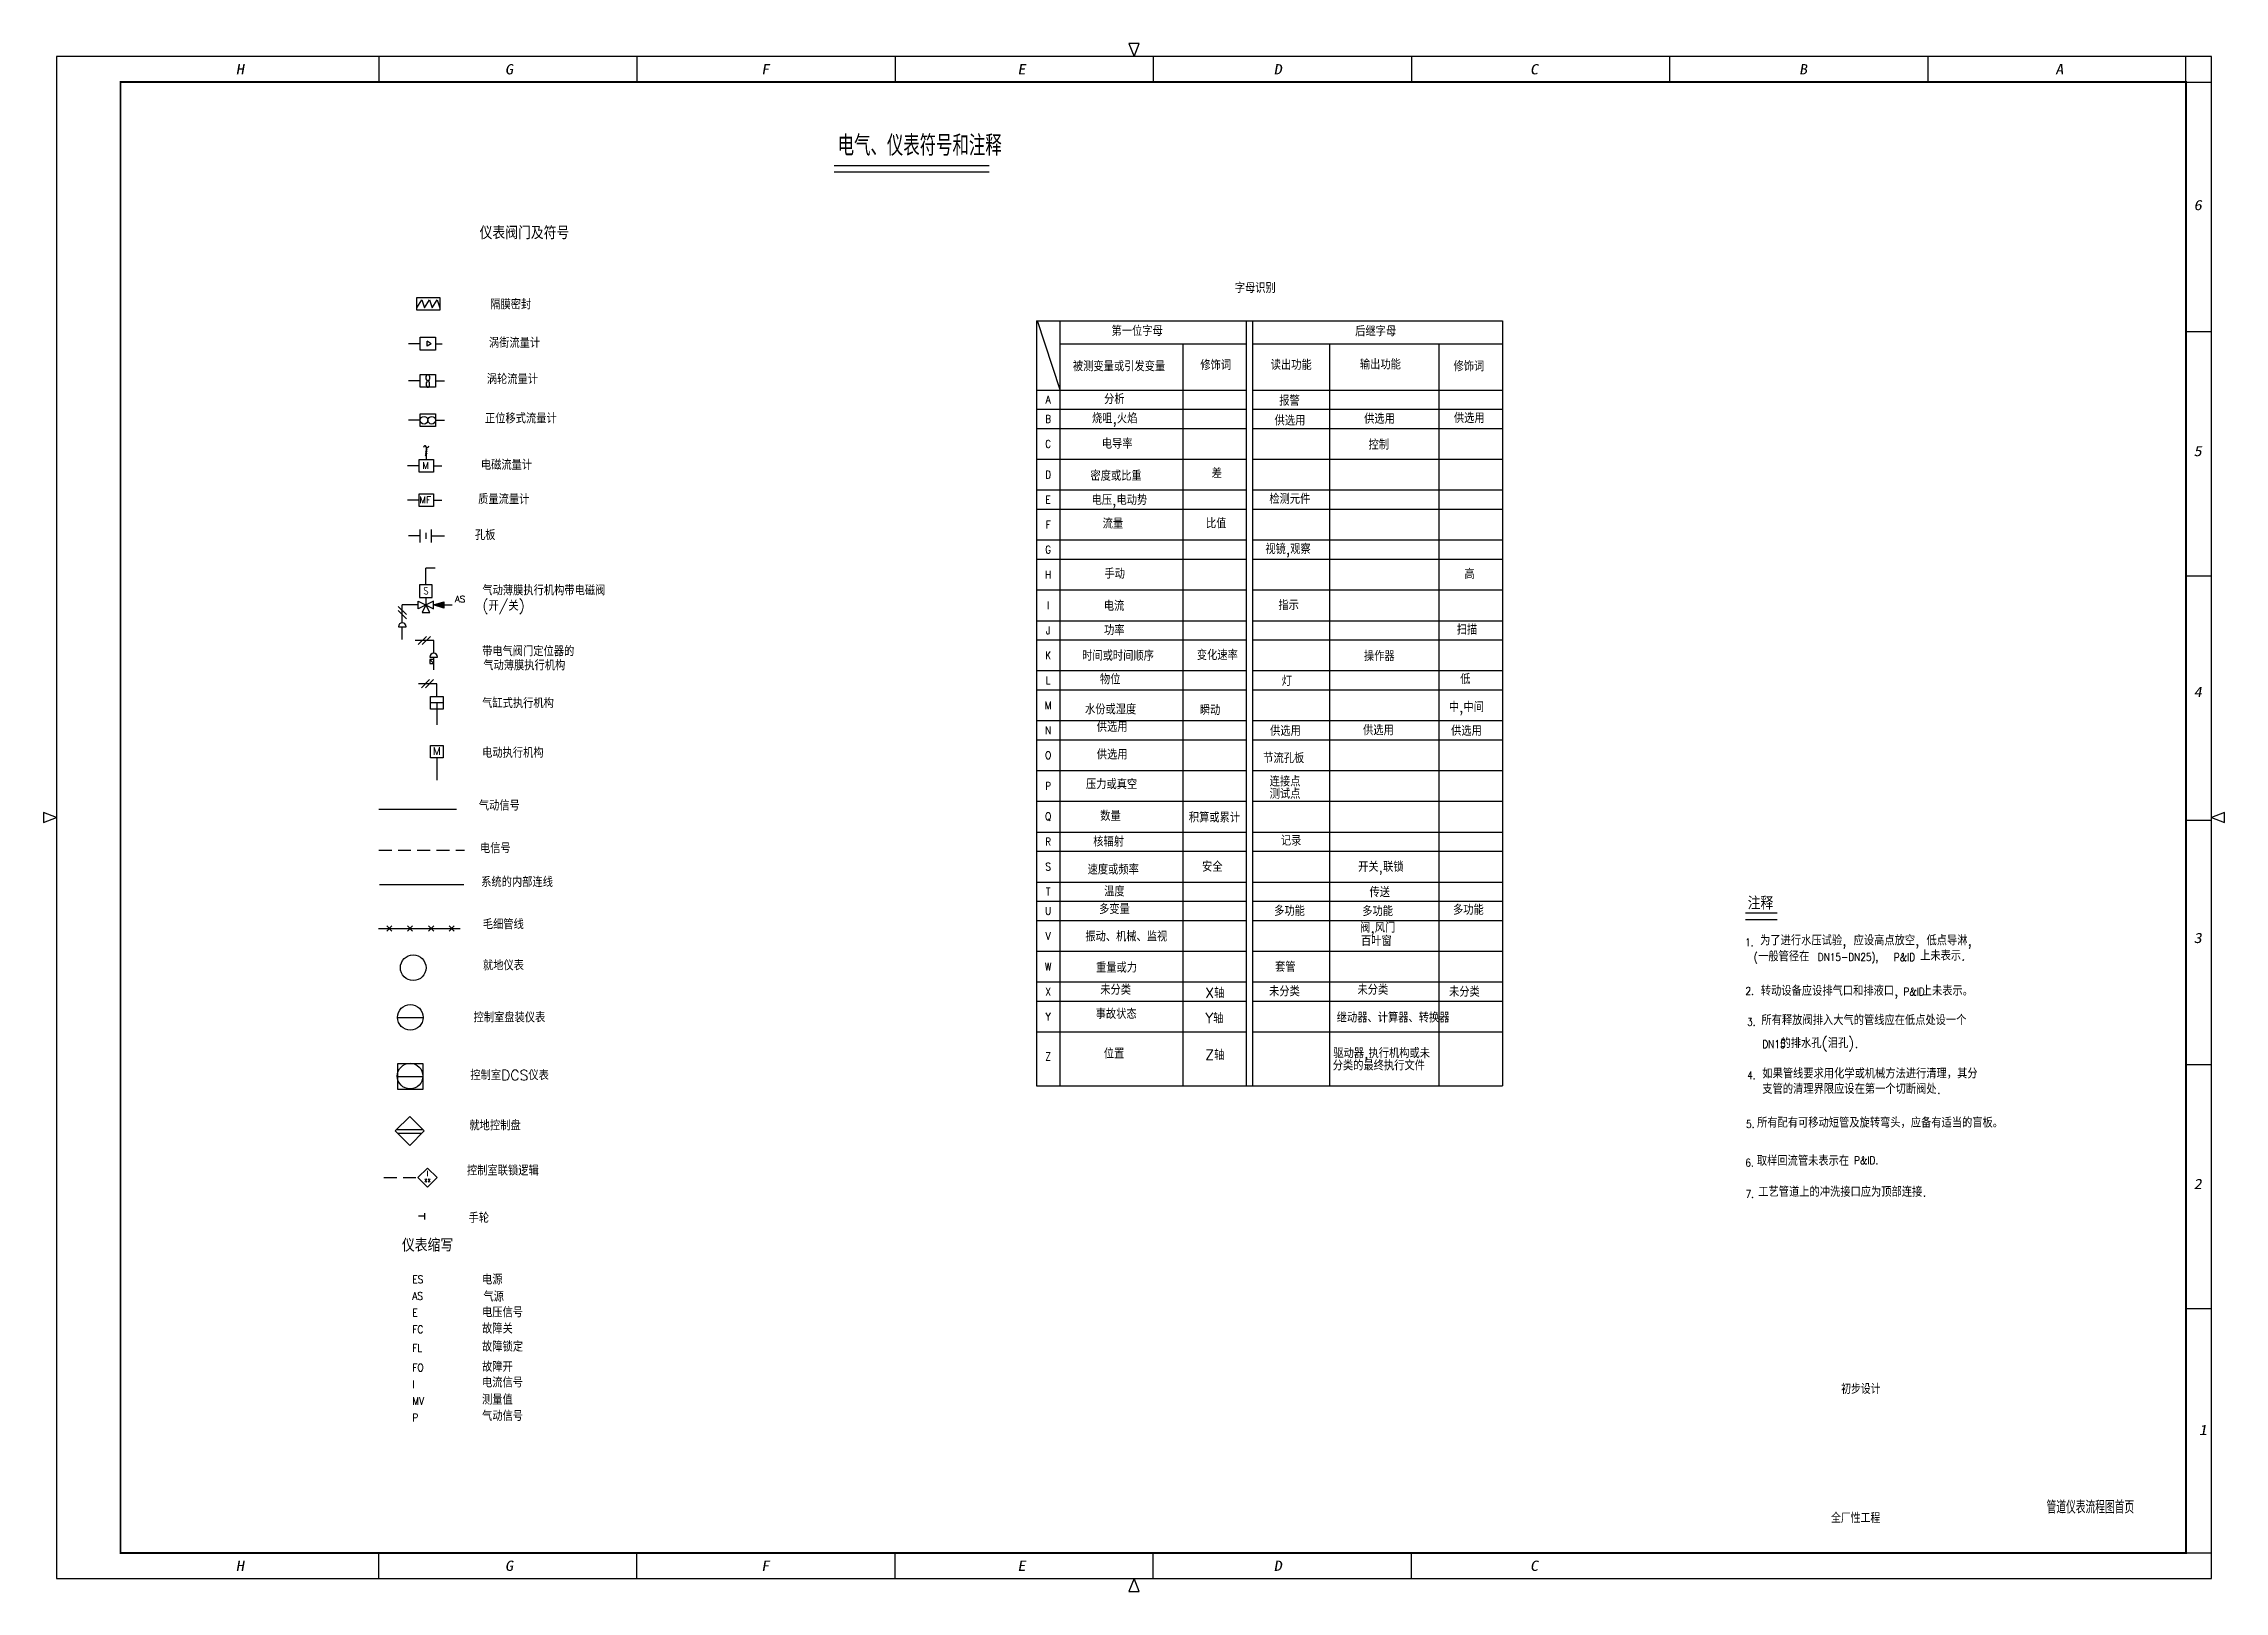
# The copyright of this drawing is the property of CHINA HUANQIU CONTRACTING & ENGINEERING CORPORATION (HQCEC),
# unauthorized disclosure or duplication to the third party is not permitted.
# Model space of a CAD drawing. Extents: x -5 to 846, y -5 to 599.
import ezdxf
from ezdxf.enums import TextEntityAlignment as Align

# ---------------------------------------------------------------- set-up
doc = ezdxf.new("R2010")
doc.units = 0
doc.header["$LTSCALE"] = 10
doc.header["$MEASUREMENT"] = 0
doc.linetypes.add('DASHED', pattern=[0.75, 0.5, -0.25])
doc.layers.get('0').update_dxf_attribs({"linetype": 'CONTINUOUS'})
for name, color, linetype in [('15', 4, 'CONTINUOUS'), ('ASSIST', 2, 'CONTINUOUS'), ('BORDER8002$0$L100_9', 1, 'CONTINUOUS'), ('EQUIPMENT', 9, 'CONTINUOUS'), ('HZTEXT', 7, 'CONTINUOUS'), ('IINE', 3, 'CONTINUOUS'), ('PID', 4, 'CONTINUOUS'), ('PV', 7, 'CONTINUOUS'), ('TEXT', 8, 'CONTINUOUS')]:
    doc.layers.add(name, color=color, linetype=linetype)
doc.styles.add('BORDER8002$0$STANDARD', font='txt')
doc.styles.add('FS1', font='ROMANS.SHX')
doc.styles.add('HZ', font='romans', dxfattribs={"width": 0.8, "bigfont": 'hztxt'})
doc.styles.add('HZBF24', font='txt.shx', dxfattribs={"bigfont": 'BF24.shx'})
doc.styles.add('ISO8', font='isocp2.shx')
doc.styles.add('ROMANS', font='ROMANS')
doc.linetypes.add('GAS_LINE', pattern='A,0.5,-0.2,["GAS",Standard,S=0.1,R=0,X=-0.1,Y=-0.05],-0.25', length=0.95)
doc.linetypes.add('INS', pattern='A,0.25,-0.1,[133,ltypeshp.shx,S=0.1,R=0,X=-0.1,Y=0],-0.1,1', length=1.45)

# ---------------------------------------------------------------- blocks, each defined once
blk = doc.blocks.new('ZYCHA')
at = {"layer": '15', "color": 3, "linetype": 'Continuous'}
for p, q in [((-15, 1), (-17, -1)), ((-17, 1), (-15, -1)), ((-7, 1), (-9, -1)), ((-9, 1), (-7, -1))]:
    blk.add_line(p, q, dxfattribs=at)

msp = doc.modelspace()

# ---------------------------------------------------------------- linework, layer by layer
at = {"color": 7, "linetype": 'INS'}
msp.add_line((126.01, 270.9), (159.04, 270.9), dxfattribs=at)
at = {"color": 3}
msp.add_line((125.63, 253.68), (157.49, 253.68), dxfattribs=at)
at = {"layer": 'ASSIST'}
for p, q in [((303.47, 551.47), (363.99, 551.47)), ((303.47, 548.9), (363.99, 548.9)), ((382.51, 490.88), (382.51, 192.24)), ((382.51, 490.88), (564.29, 490.88)), ((382.73, 491), (391.52, 463.96)), ((391.51, 490.81), (391.51, 192.24)), ((464.21, 490.88), (464.21, 192.24)), ((466.69, 490.81), (466.69, 192.24)), ((564.29, 490.88), (564.29, 192.24)), ((391.51, 481.81), (464.21, 481.81)), ((439.51, 481.81), (439.51, 424.81)), ((466.69, 481.81), (564.29, 481.81)), ((496.84, 481.81), (496.84, 192.24)), ((539.49, 481.81), (539.49, 192.31)), ((382.51, 463.81), (464.21, 463.81)), ((466.69, 463.81), (564.29, 463.81)), ((382.51, 456.31), (464.21, 456.31)), ((466.69, 456.31), (564.29, 456.31)), ((382.51, 448.81), (464.21, 448.81)), ((466.69, 448.81), (564.29, 448.81)), ((382.51, 436.81), (464.21, 436.81)), ((466.69, 436.81), (564.29, 436.81)), ((382.51, 424.81), (464.21, 424.81)), ((382.51, 417.31), (464.21, 417.31)), ((439.51, 424.81), (439.51, 192.24)), ((466.69, 424.81), (564.29, 424.81)), ((466.69, 417.31), (564.29, 417.31)), ((382.51, 405.31), (464.21, 405.31)), ((466.69, 405.31), (564.29, 405.31)), ((382.51, 397.81), (464.21, 397.81)), ((466.69, 397.81), (564.29, 397.81)), ((382.51, 385.81), (464.21, 385.81)), ((466.69, 385.81), (564.29, 385.81)), ((382.51, 373.81), (464.21, 373.81)), ((382.51, 366.31), (464.21, 366.31)), ((466.69, 373.81), (564.29, 373.81)), ((466.69, 366.31), (564.29, 366.31)), ((382.51, 354.31), (464.21, 354.31)), ((466.69, 354.31), (564.29, 354.31)), ((382.51, 346.81), (464.21, 346.81)), ((466.69, 346.81), (564.29, 346.81)), ((382.51, 334.81), (464.21, 334.81)), ((466.69, 334.81), (564.29, 334.81)), ((382.51, 327.31), (464.21, 327.31)), ((466.69, 327.31), (564.29, 327.31)), ((382.51, 315.31), (464.21, 315.31)), ((466.69, 315.31), (564.29, 315.31)), ((382.51, 303.31), (464.21, 303.31)), ((466.69, 303.31), (564.29, 303.31)), ((382.51, 291.31), (464.21, 291.31)), ((466.69, 291.31), (564.29, 291.31)), ((382.51, 283.81), (464.21, 283.81)), ((466.69, 283.81), (564.29, 283.81)), ((382.51, 271.81), (464.21, 271.81)), ((382.51, 264.31), (464.21, 264.31)), ((466.69, 271.81), (564.29, 271.81)), ((466.69, 264.31), (564.29, 264.31)), ((382.51, 256.81), (464.21, 256.81)), ((466.69, 256.81), (564.29, 256.81)), ((659.19, 259.81), (671.5, 259.81)), ((659.19, 257.25), (671.5, 257.25)), ((382.51, 244.81), (464.21, 244.81)), ((466.69, 244.81), (564.29, 244.81)), ((382.51, 232.81), (464.21, 232.81)), ((466.69, 232.81), (564.29, 232.81)), ((382.51, 225.31), (464.21, 225.31)), ((466.69, 225.31), (564.29, 225.31)), ((382.51, 213.31), (464.21, 213.31)), ((466.69, 213.31), (564.29, 213.31)), ((382.51, 192.24), (564.29, 192.24))]:
    msp.add_line(p, q, dxfattribs=at)
at = {"layer": 'BORDER8002$0$L100_9'}
for points in [[(420.5, 594), (422.5, 599), (418.5, 599), (420.5, 594)], [(0, 297), (-5, 299), (-5, 295), (0, 297)], [(841, 297), (846, 295), (846, 299), (841, 297)], [(420.5, 0), (418.5, -5), (422.5, -5), (420.5, 0)]]:
    msp.add_lwpolyline(points, dxfattribs=at)
at = {"layer": 'BORDER8002$0$L100_9', "color": 1, "linetype": 'Continuous'}
for points in [[(0, 0), (841, 0), (841, 594), (0, 594), (0, 0)], [(125.75, 594), (125.75, 584)], [(226.5, 594), (226.5, 584)], [(327.25, 594), (327.25, 584)], [(428, 594), (428, 584)], [(528.75, 594), (528.75, 584)], [(629.5, 594), (629.5, 584)], [(730.25, 594), (730.25, 584)], [(831, 584), (831, 594)], [(831, 584), (841, 584)], [(831, 486.67), (841, 486.67)], [(831, 391.33), (841, 391.33)], [(831, 296), (841, 296)], [(831, 200.67), (841, 200.67)], [(831, 105.33), (841, 105.33)], [(125.75, 0), (125.75, 10)], [(226.5, 0), (226.5, 10)], [(327.25, 0), (327.25, 10)], [(428, 0), (428, 10)], [(528.75, 0), (528.75, 10)], [(831, 10), (841, 10)]]:
    msp.add_lwpolyline(points, dxfattribs=at)
at = {"layer": 'BORDER8002$0$L100_9', "color": 1, "linetype": 'Continuous', "const_width": 0.7}
msp.add_lwpolyline([(25, 10), (831, 10), (831, 584), (25, 584), (25, 10)], dxfattribs=at)
at = {"layer": 'EQUIPMENT'}
for p, q in [((140.64, 494.95), (140.64, 499.95)), ((140.64, 499.95), (149.64, 499.95)), ((140.64, 495.95), (142.64, 498.95)), ((149.64, 494.95), (140.64, 494.95)), ((142.64, 498.95), (143.64, 495.95)), ((143.64, 495.95), (145.64, 498.95)), ((145.64, 498.95), (146.64, 495.95)), ((146.64, 495.95), (148.64, 498.95)), ((148.64, 498.95), (149.64, 495.95)), ((149.64, 499.95), (149.64, 494.95)), ((141.95, 481.88), (137.4, 481.88)), ((141.95, 481.88), (139.95, 481.88)), ((141.95, 479.38), (141.95, 484.38)), ((141.95, 484.38), (147.94, 484.38)), ((147.94, 479.38), (141.95, 479.38)), ((144.69, 480.88), (144.69, 482.88)), ((146.19, 481.88), (144.69, 482.88)), ((146.19, 481.88), (144.69, 480.88)), ((147.94, 484.38), (147.94, 479.38)), ((147.94, 481.88), (150.48, 481.88)), ((141.95, 464.87), (141.95, 469.87)), ((141.95, 469.87), (147.95, 469.87)), ((147.95, 469.87), (147.95, 464.87)), ((141.95, 467.37), (137.4, 467.37)), ((141.95, 467.37), (139.95, 467.37)), ((147.95, 464.87), (141.95, 464.87)), ((147.95, 467.37), (151.49, 467.37)), ((141.95, 452.02), (137.4, 452.02)), ((141.95, 452.02), (139.95, 452.02)), ((141.95, 449.52), (141.95, 454.52)), ((141.95, 454.52), (147.95, 454.52)), ((147.95, 454.52), (147.95, 449.52)), ((147.95, 452.02), (151.49, 452.02)), ((147.95, 449.52), (141.95, 449.52)), ((141.5, 434.21), (136.95, 434.21)), ((141.5, 434.21), (139.5, 434.21)), ((141.5, 436.71), (147.08, 436.71)), ((141.5, 431.71), (141.5, 436.71)), ((144.49, 439.34), (143.92, 438.25)), ((143.92, 438.25), (144.45, 438.62)), ((144.53, 440.07), (143.96, 438.98)), ((143.96, 438.98), (144.49, 439.34)), ((144.57, 440.79), (144, 439.7)), ((144, 439.7), (144.53, 440.07)), ((144.29, 441.71), (144.29, 436.71)), ((147.08, 436.71), (147.08, 431.71)), ((147.08, 434.21), (150.41, 434.21)), ((147.08, 431.71), (141.5, 431.71)), ((141.5, 420.8), (136.95, 420.8)), ((141.5, 420.8), (139.5, 420.8)), ((141.5, 418.3), (141.5, 423.3)), ((141.5, 423.3), (147.08, 423.3)), ((147.08, 418.3), (141.5, 418.3)), ((147.08, 423.3), (147.08, 418.3)), ((147.08, 420.8), (150.41, 420.8)), ((141.88, 404.37), (141.88, 409.37)), ((146.22, 409.37), (146.22, 404.37)), ((141.88, 406.87), (137.33, 406.87)), ((141.88, 406.87), (139.88, 406.87)), ((144.16, 408.15), (144.16, 405.71)), ((146.22, 406.87), (151.42, 406.87)), ((146.68, 387.85), (141.68, 387.85)), ((141.68, 387.85), (141.68, 382.85)), ((146.68, 382.85), (146.68, 387.85)), ((136.55, 376.18), (133.38, 379.35)), ((136.55, 374.59), (133.38, 377.77)), ((141.18, 379.97), (134.96, 379.97)), ((134.96, 372.97), (134.96, 379.97)), ((141.18, 381.47), (147.18, 378.47)), ((147.18, 381.47), (141.18, 378.47)), ((141.18, 378.47), (141.18, 381.47)), ((141.68, 382.85), (146.68, 382.85)), ((144.18, 379.97), (142.68, 376.97)), ((142.68, 376.97), (145.68, 376.97)), ((144.18, 382.85), (144.18, 379.97)), ((145.68, 376.97), (144.18, 379.97)), ((147.18, 378.47), (147.18, 381.47)), ((147.18, 379.97), (154.49, 379.97)), ((147.2, 379.97), (151.2, 381.22)), ((151.2, 378.72), (147.2, 379.97)), ((147.49, 379.97), (151.09, 381.09)), ((151.12, 378.86), (147.49, 379.97)), ((147.89, 379.96), (150.96, 380.92)), ((151.09, 379.01), (147.89, 379.96)), ((148.34, 379.94), (150.79, 380.75)), ((150.92, 379.23), (148.34, 379.94)), ((148.74, 379.95), (150.66, 380.59)), ((150.77, 379.46), (148.74, 379.95)), ((149.07, 379.97), (150.54, 380.45)), ((150.68, 379.61), (149.07, 379.97)), ((149.48, 379.97), (150.39, 380.3)), ((150.56, 379.74), (149.48, 379.97)), ((149.74, 379.98), (150.3, 380.17)), ((150.45, 379.87), (149.74, 379.98)), ((150.32, 379.98), (150.1, 380.02)), ((150.3, 380.17), (150.32, 379.98)), ((150.39, 380.3), (150.45, 379.87)), ((150.54, 380.45), (150.56, 379.74)), ((150.66, 380.59), (150.68, 379.61)), ((150.79, 380.75), (150.77, 379.46)), ((150.96, 380.92), (150.92, 379.23)), ((151.09, 381.09), (151.09, 379.01)), ((151.2, 381.22), (151.2, 378.72)), ((133.46, 371.47), (136.46, 371.47)), ((134.96, 366.48), (134.96, 371.47)), ((147.21, 366.1), (139.99, 366.1)), ((144.36, 367.69), (141.19, 364.51)), ((145.95, 367.69), (142.77, 364.51)), ((147.21, 361.1), (147.21, 366.1)), ((145.71, 359.6), (148.71, 359.6)), ((147.21, 357.11), (145.71, 358.6)), ((147.21, 358.6), (145.71, 358.6)), ((145.71, 358.6), (145.71, 357.11)), ((147.21, 354.61), (147.21, 359.6)), ((148.46, 349.22), (141.24, 349.22)), ((145.61, 350.81), (142.43, 347.63)), ((147.2, 350.81), (144.02, 347.63)), ((145.71, 357.11), (147.21, 357.11)), ((148.46, 344.22), (148.46, 349.22)), ((145.96, 339.34), (145.96, 344.22)), ((145.96, 344.22), (150.96, 344.22)), ((145.96, 341.85), (150.96, 341.85)), ((148.46, 341.85), (148.46, 333.18)), ((150.96, 344.22), (150.96, 339.34)), ((150.96, 339.34), (145.96, 339.34)), ((145.96, 320.28), (145.96, 325.16)), ((145.96, 325.16), (150.96, 325.16)), ((150.96, 325.16), (150.96, 320.28)), ((150.96, 320.28), (145.96, 320.28)), ((148.46, 320.28), (148.46, 311.61)), ((143.77, 141.39), (141.27, 141.39)), ((143.77, 140.14), (143.77, 142.64))]:
    msp.add_line(p, q, dxfattribs=at)
at = {"layer": 'EQUIPMENT', "ltscale": 5}
for p in [(144.18, 387.85), (147.77, 394.32)]:
    msp.add_line(p, (144.18, 394.32), dxfattribs=at)
at = {"layer": 'EQUIPMENT'}
for centre in [(143.45, 452.02), (146.45, 452.02)]:
    msp.add_circle(centre, 1.5, dxfattribs=at)
for centre, radius, start, end in [((143.8, 441.5), 0.53, 23.51157, 185.28213), ((144.79, 441.96), 0.558, 206.49722, 3.27998), ((134.96, 371.47), 1.5, 0, 180), ((147.21, 359.6), 1.5, 0, 180)]:
    msp.add_arc(centre, radius, start, end, dxfattribs=at)
msp.add_ellipse((144.95, 468.62), major_axis=(0, 1.25), ratio=0.532624, dxfattribs=at)
at = {"layer": 'EQUIPMENT', "extrusion": (0, 0, -1)}
msp.add_ellipse((144.95, 466.12), major_axis=(0, -1.25), ratio=0.532624, dxfattribs=at)
at = {"layer": 'PID', "linetype": 'GAS_LINE'}
msp.add_line((125.83, 300.29), (156.1, 300.29), dxfattribs=at)
at = {"layer": 'PID', "linetype": 'DASHED'}
for p, q in [((125.83, 284.24), (159.22, 284.24)), ((127.79, 156.46), (141.08, 156.46))]:
    msp.add_line(p, q, dxfattribs=at)
at = {"layer": 'PV'}
for p, q in [((133.1, 219.01), (143.1, 219.01)), ((133.13, 195.93), (143.07, 195.93)), ((132.85, 175.31), (142.84, 175.31)), ((133.07, 173.83), (142.62, 173.83))]:
    msp.add_line(p, q, dxfattribs=at)
for points in [[(133.07, 190.93), (143.07, 190.93), (143.07, 200.93), (133.07, 200.93)], [(132.22, 174.68), (137.85, 180.3), (143.47, 174.68), (137.85, 169.05)], [(141.08, 156.46), (144.83, 160.21), (148.58, 156.46), (144.83, 152.71)]]:
    msp.add_lwpolyline(points, close=True, dxfattribs=at)
for centre in [(139.22, 238.38), (138.1, 219.01), (138.01, 196.09)]:
    msp.add_circle(centre, 5, dxfattribs=at)

# ---------------------------------------------------------------- block references
at = {"layer": 'IINE', "color": 3}
for p in [(145.94, 253.68), (162.21, 253.68)]:
    msp.add_blockref('ZYCHA', p, dxfattribs=at)

# ---------------------------------------------------------------- texts
at = {"layer": 'BORDER8002$0$L100_9', "color": 1, "linetype": 'Continuous', "style": 'BORDER8002$0$STANDARD', "oblique": 10.00002, "width": 1.2}
for s, p, p2 in [('H', (70, 587), (73.2, 587)), ('G', (175, 587), (178.2, 587)), ('F', (275, 587), (278.2, 587)), ('E', (375, 587), (378.2, 587)), ('D', (475, 587), (478.2, 587)), ('C', (575, 587), (578.2, 587)), ('B', (680, 587), (683.2, 587)), ('A', (780, 587), (783.2, 587)), ('6', (834, 534), (837.2, 534)), ('5', (834, 438), (837.2, 438)), ('4', (834, 344), (837.2, 344)), ('3', (834, 248), (837.2, 248)), ('2', (834, 152), (837.2, 152)), ('H', (70, 3), (73.2, 3)), ('G', (175, 3), (178.2, 3)), ('F', (275, 3), (278.2, 3)), ('E', (375, 3), (378.2, 3)), ('D', (475, 3), (478.2, 3)), ('C', (575, 3), (578.2, 3))]:
    msp.add_text(s, height=4, dxfattribs=at).set_placement(p, p2, align=Align.FIT)
at = {"layer": 'BORDER8002$0$L100_9', "color": 1, "linetype": 'Continuous', "style": 'BORDER8002$0$STANDARD', "oblique": 10, "width": 1.2}
msp.add_text('1', height=4, dxfattribs=at).set_placement((836, 56))
at = {"layer": 'HZTEXT', "style": 'HZ', "width": 0.8}
msp.add_text('电气、仪表符号和注释', height=8, dxfattribs=at).set_placement((304.87, 555.23))
at = {"layer": 'HZTEXT', "style": 'HZ'}
for s, height, p in [('仪表阀门及符号', 5, (165.13, 522.66)), ('字母识别', 4, (459.83, 501.71)), ('隔膜密封', 4, (169.28, 495.3)), ('第一位字母', 4, (411.72, 484.93)), ('后继字母', 4, (506.81, 484.82)), ('涡街流量计', 4, (168.78, 480.29)), ('涡轮流量计', 4, (167.94, 466.13)), ('被测变量或引发变量', 4, (396.67, 471.14)), ('修饰词', 4, (446.37, 471.59)), ('读出功能', 4, (473.86, 471.66)), ('输出功能', 4, (508.65, 471.85)), ('修饰词', 4, (545.17, 471.12)), ('分析', 4, (408.81, 458.32)), ('报警', 4, (477.18, 457.71)), ('正位移式流量计', 4, (167.22, 450.78)), ('烧咀,火焰', 4, (404.11, 450.81)), ('供选用', 4, (475.36, 449.96)), ('供选用', 4, (510.31, 450.66)), ('供选用', 4, (545.33, 450.93)), ('电导率', 4, (407.95, 440.91)), ('控制', 4, (512.02, 440.54)), ('电磁流量计', 4, (165.63, 432.67)), ('密度或比重', 4, (403.5, 428.4)), ('差', 4, (450.82, 429.38)), ('质量流量计', 4, (164.56, 419.27)), ('电压,电动势', 4, (403.94, 418.95)), ('检测元件', 4, (473.32, 419.38)), ('孔板', 4, (163.31, 405.28)), ('流量', 4, (408.27, 409.76)), ('比值', 4, (448.59, 409.82)), ('视镜,观察', 4, (471.75, 399.81)), ('手动', 4, (408.96, 390.18)), ('高', 4, (549.45, 390.05)), ('气动薄膜执行机构带电磁阀', 4, (166.21, 383.7)), ('(开/关)', 4, (166.21, 377.69)), ('电流', 4, (408.71, 377.64)), ('指示', 4, (476.85, 377.91)), ('功率', 4, (408.8, 368.12)), ('扫描', 4, (546.44, 368.37)), ('带电气阀门定位器的', 4, (166.09, 359.94)), ('气动薄膜执行机构', 4, (166.57, 354.43)), ('时间或时间顺序', 4, (400.27, 358.18)), ('变化速率', 4, (445.01, 358.44)), ('操作器', 4, (510.21, 358.03)), ('物位', 4, (407.21, 348.95)), ('灯', 4, (478.13, 348.33)), ('低', 4, (547.79, 349.07)), ('气缸式执行机构', 4, (166.12, 339.67)), ('水份或湿度', 4, (401.39, 337.25)), ('瞬动', 4, (446.19, 336.95)), ('中,中间', 4, (543.37, 338.14)), ('供选用', 4, (405.97, 330.42)), ('供选用', 4, (473.6, 328.85)), ('供选用', 4, (509.88, 329.09)), ('供选用', 4, (544.24, 328.89)), ('M', 3, (146.89, 321.5)), ('电动执行机构', 4, (166.12, 320.31)), ('供选用', 4, (405.97, 319.64)), ('节流孔板', 4, (470.93, 318.21)), ('压力或真空', 4, (401.77, 308.04)), ('连接点', 4, (473.44, 309.12)), ('测试点', 4, (473.44, 304.3)), ('气动信号', 4, (164.83, 299.71)), ('数量', 4, (407.34, 295.69)), ('积算或累计', 4, (441.88, 295.05)), ('核辐射', 4, (404.58, 285.66)), ('记录', 4, (477.81, 286.02)), ('电信号', 4, (165.27, 283.08)), ('系统的内部连线', 4, (165.75, 269.87)), ('速度或频率', 4, (402.4, 274.74)), ('安全', 4, (447.08, 275.84)), ('开关,联锁', 4, (507.97, 275.8)), ('温度', 4, (408.85, 266.2)), ('传送', 4, (512.4, 265.9)), ('毛细管线', 4, (166.39, 253.4)), ('多变量', 4, (406.87, 259.31)), ('多功能', 4, (475.19, 258.6)), ('阀,风门', 4, (508.75, 252.07)), ('多功能', 4, (509.58, 258.5)), ('多功能', 4, (544.98, 259.03)), ('振动、机械、监视', 4, (401.5, 248.62)), ('百叶窗', 4, (509.08, 246.85)), ('为了进行水压试验, 应设高点放空, 低点导淋, ', 4, (664.84, 247.1)), ('就地仪表', 4, (166.43, 237.35)), ('重量或力', 4, (405.68, 236.48)), ('套管', 4, (475.56, 236.76)), ('一般管径在', 4, (664.03, 240.85)), ('上未表示.', 4, (727.26, 241.15)), ('未分类', 4, (407.35, 227.83)), ('X轴', 4, (448.33, 226.59)), ('未分类', 4, (473.22, 227.2)), ('未分类', 4, (507.71, 227.82)), ('未分类', 4, (543.44, 227.04)), ('转动设备应设排气口和排液口,   上未表示。', 4, (665.1, 227.43)), ('控制室盘装仪表', 4, (162.78, 217.04)), ('事故状态', 4, (405.55, 218.4)), ('继动器、计算器、转换器', 4, (499.6, 216.98)), ('Y轴', 4, (448.33, 216.72)), ('所有释放阀排入大气的管线应在低点处设一个', 4, (665.35, 215.99)), ('位置', 4, (408.71, 202.93)), ('Z轴', 4, (448.33, 202.37)), ('驱动器,执行机构或未', 4, (498.29, 203.08)), ('  的排水孔(泪孔).', 4, (667.32, 206.99)), ('控制室DCS仪表', 4, (161.53, 194.5)), ('分类的最终执行文件', 4, (498.03, 198.3)), ('如果管线要求用化学或机械方法进行清理，其分', 4, (665.69, 195.15)), ('支管的清理界限应设在第一个切断阀处.', 4, (665.69, 189.14)), ('就地控制盘', 4, (161.15, 174.87)), ('所有配有可移动短管及旋转弯头，应备有适当的盲板。', 4, (663.63, 175.98)), ('控制室联锁逻辑', 4, (160.2, 157.28)), ('取样回流管未表示在', 4, (663.56, 161.08)), ('工艺管道上的冲洗接口应为顶部连接.', 4, (664.11, 148.98)), ('手轮', 4, (160.85, 138.82)), ('仪表缩写', 5, (134.82, 127.58)), ('电源', 4, (166.09, 114.75)), ('气源', 4, (166.64, 108.09)), ('电压信号', 4, (166.09, 101.97)), ('故障关', 4, (166.09, 95.59)), ('故障锁定', 4, (166.09, 88.56)), ('故障开', 4, (166.09, 80.68)), ('电流信号', 4, (166.09, 74.57)), ('测量值', 4, (166.09, 67.9)), ('气动信号', 4, (166.09, 61.52))]:
    msp.add_text(s, height=height, dxfattribs=at).set_placement(p)
at = {"layer": 'TEXT', "style": 'FS1', "width": 0.85}
for s, p in [('A', (387.01, 460.06)), ('B', (387.01, 452.56)), ('C', (387.01, 442.81)), ('D', (387.01, 430.81)), ('E', (387.01, 421.06)), ('F', (387.01, 411.31)), ('G', (387.01, 401.56)), ('H', (387.01, 391.81)), ('I', (387.01, 379.81)), ('J', (387.01, 370.06)), ('K', (387.01, 360.31)), ('L', (387.01, 350.56)), ('M', (387.01, 340.81)), ('N', (387.01, 331.06)), ('O', (387.01, 321.31)), ('P', (387.01, 309.31)), ('Q', (387.01, 297.31)), ('R', (387.01, 287.56)), ('S', (387.01, 277.81)), ('T', (387.01, 268.06)), ('U', (387.01, 260.56)), ('V', (387.01, 250.81)), ('W', (387.01, 238.81)), ('X', (387.01, 229.06)), ('Y', (387.01, 219.31)), ('Z', (387.01, 203.73))]:
    msp.add_text(s, height=3, dxfattribs=at).set_placement(p, align=Align.MIDDLE)
at = {"layer": 'TEXT'}
for s, height, style, p in [('M', 2.5, 'ROMANS', (142.78, 433.12)), ('MF', 2.5, 'ROMANS', (141.65, 419.71)), ('AS', 2.5, 'ROMANS', (155.49, 380.97)), ('注释', 5, 'HZ', (659.97, 261.08))]:
    msp.add_text(s, height=height, dxfattribs=dict(at, style=style)).set_placement(p)
at = {"layer": 'TEXT', "style": 'ISO8'}
msp.add_text('S', height=3, dxfattribs=at).set_placement((144.22, 383.06), align=Align.BOTTOM_CENTER)
at = {"layer": 'TEXT'}
for s, height, style, width, p in [('1.', 3, 'FS1', 0.85, (658.98, 246.77)), ('2.', 3, 'FS1', 0.85, (659.12, 227.82)), ('3.', 3, 'FS1', 0.85, (659.78, 215.75)), ('4.', 3, 'FS1', 0.85, (659.78, 194.9)), ('AS', 3, 'ROMANS', 0.85, (138.9, 108.76)), ('ES', 3, 'ROMANS', 0.85, (138.9, 115.26)), ('E', 3, 'ROMANS', 0.85, (138.9, 102.26)), ('FC', 3, 'ROMANS', 0.85, (138.9, 95.76)), ('FL', 3, 'ROMANS', 0.85, (138.9, 88.51)), ('FO', 3, 'ROMANS', 0.85, (138.9, 80.85)), ('I', 3, 'ROMANS', 0.85, (138.9, 74.35)), ('MV', 3, 'ROMANS', 0.85, (138.9, 67.85)), ('初步设计', 4, 'HZBF24', 0.8, (696.47, 72.05)), ('P', 3, 'ROMANS', 0.85, (138.9, 61.35)), ('全厂性工程', 4, 'HZBF24', 0.8, (692.51, 21.69)), ('管道仪表流程图首页', 5, 'HZBF24', 0.8, (776.6, 25.38))]:
    msp.add_text(s, height=height, dxfattribs=dict(at, style=style, width=width)).set_placement(p)
at = {"layer": 'TEXT', "style": 'FS1', "width": 0.85}
for s, p in [('(', (662.35, 244.02)), ('DN15-DN25),', (687.32, 244.02)), ('P&ID', (717.02, 244)), ('P&ID', (720.76, 230.57)), ('DN15', (665.68, 210.05)), ('5.', (659.37, 178.87)), ('6.', (659.06, 163.8)), ('P&ID.', (701.52, 164.73)), ('7.', (659.16, 151.56))]:
    msp.add_text(s, height=3, dxfattribs=at).set_placement(p, align=Align.TOP_LEFT)
at = {"layer": 'TEXT', "style": 'ROMANS'}
for s, width, p in [('xx', 0.8, (144.82, 154.69)), ('I', 0.6, (144.83, 157.09))]:
    msp.add_text(s, height=2, dxfattribs=dict(at, width=width)).set_placement(p, align=Align.CENTER)

doc.saveas('drawing.dxf')
